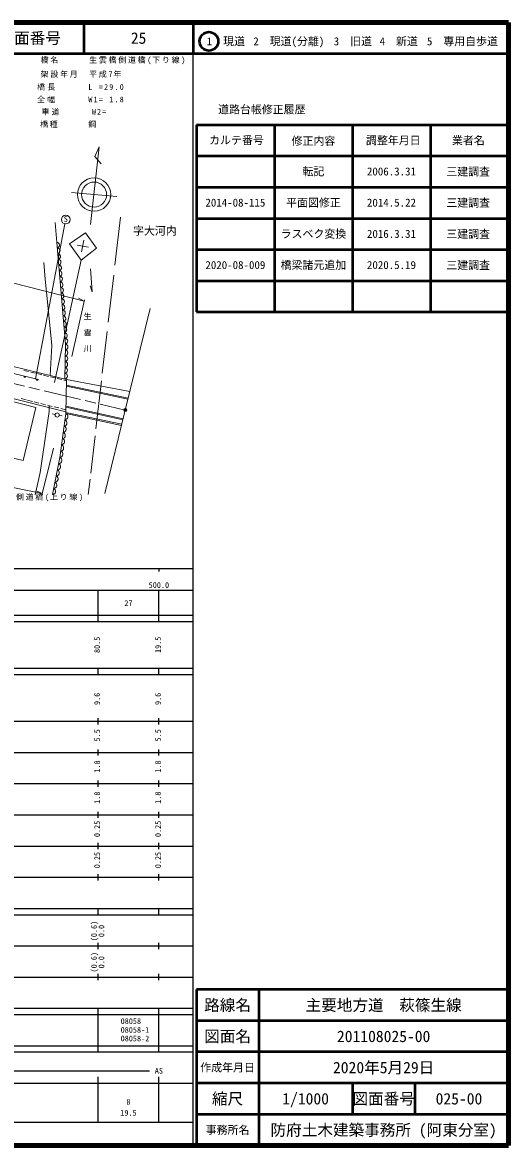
# Model space of a CAD drawing. Units: millimetres, scale not verified. Extents: x 40000 to 680000, y 20000 to 380000.
# Drawn here: x 524303 to 680000, y 20000 to 380000 of the extents above; entities that cross this region are included whole.
import ezdxf
from ezdxf.enums import TextEntityAlignment as Align

# ---------------------------------------------------------------- set-up
doc = ezdxf.new("R2010")
doc.units = ezdxf.units.MM
doc.header["$LTSCALE"] = 1000
doc.header["$PDMODE"] = 32
doc.header["$PDSIZE"] = 500
doc.linetypes.add('CHAIN', pattern=[18.5, 12, -1.5, 3.5, -1.5])
for name, color, linetype, lineweight in [('M-BGD', 7, 'Continuous', 13), ('M-BMK', 2, 'CHAIN', 13), ('M-BMK-SRVR', 3, 'Continuous', 13), ('M-STR-HTXT', 7, 'Continuous', 13), ('M-STR-STR1', 1, 'Continuous', 13), ('M-STR-STRC', 7, 'Continuous', 13), ('M-TTL', 2, 'Continuous', 140), ('M-TTL-BAND', 7, 'Continuous', 25), ('M-TTL-FRAM', 2, 'Continuous', 50), ('M-TTL-LINE', 7, 'Continuous', 50)]:
    doc.layers.add(name, color=color, linetype=linetype, lineweight=lineweight)
doc.layers.add('M-OTRS', color=6, linetype='Continuous')
doc.layers.add('M-TTL-TXT', color=7, linetype='Continuous')
doc.styles.add('@ＭＳ ゴシック', font='')
doc.styles.add('ＭＳ ゴシック', font='')
doc.styles.get('@ＭＳ ゴシック').set_extended_font_data('@MS Gothic')
doc.styles.get('ＭＳ ゴシック').set_extended_font_data('MS Gothic')

msp = doc.modelspace()

# ---------------------------------------------------------------- linework, layer by layer
at = {"layer": 'M-BGD'}
for p, q in [((546128, 315247), (548878, 340165)), ((548878, 340165), (547469, 337021)), ((547469, 337021), (549487, 334733)), ((539971, 325526), (554518, 324174)), ((553889, 302175), (555672, 317583)), ((537905, 315429), (528427, 265775)), ((535296, 309516), (534769, 315930)), ((531165, 303006), (531585, 297741)), ((546101, 301032), (546574, 293619)), ((551772, 283879), (553515, 298944)), ((531585, 297741), (532341, 290423)), ((546574, 293619), (545948, 295583)), ((532341, 290423), (533758, 276404)), ((549881, 267546), (551432, 280945)), ((538447, 265562), (480558, 279619)), ((533758, 276404), (533185, 266840)), ((538186, 255196), (479277, 269857)), ((513419, 269348), (529426, 265537)), ((524692, 268483), (526265, 268104)), ((526960, 267937), (528442, 267580)), ((529085, 267425), (530496, 267086)), ((531053, 266952), (532686, 266559)), ((533293, 266413), (533413, 266384)), ((533413, 266384), (534711, 266071)), ((535405, 265905), (536955, 265532)), ((537538, 265391), (538437, 265175)), ((547822, 249755), (549605, 265162)), ((528586, 256558), (516177, 259778)), ((523867, 259431), (525433, 259040)), ((528586, 256558), (524519, 239542)), ((525956, 258909), (527520, 258518)), ((528026, 258391), (529563, 258007)), ((530206, 257846), (531675, 257479)), ((532342, 257312), (533797, 256949)), ((532841, 255321), (532875, 257179)), ((534473, 256779), (535925, 256417)), ((536572, 256255), (538203, 255847)), ((529967, 235768), (532841, 255321)), ((533863, 254515), (534761, 254346)), ((536101, 254091), (537014, 253919)), ((546180, 235568), (547561, 247498)), ((524519, 239542), (512122, 242504)), ((528358, 228555), (529967, 235768)), ((545387, 228716), (545954, 233610))]:
    msp.add_line(p, q, dxfattribs=at)
for points in [[(537855, 265706), (538080, 276930), (535296, 309516)], [(533901, 228641), (536302, 240599), (538172, 254627)]]:
    msp.add_lwpolyline(points, dxfattribs=at)
for centre, radius in [((547248, 324845), 5351), ((547248, 324845), 4000), ((538150, 316804), 1398), ((535425, 254183), 683)]:
    msp.add_circle(centre, radius, dxfattribs=at)
for centre, radius, start, end in [((535258, 308601), 916, 282.14883, 87.61644), ((535413, 306791), 916, 282.14883, 87.61644), ((535567, 304981), 916, 282.14883, 87.61644), ((535722, 303170), 916, 282.14883, 87.61644), ((535877, 301360), 916, 282.14883, 87.61644), ((536031, 299549), 916, 282.14883, 87.61644), ((536186, 297739), 916, 282.14883, 87.61644), ((536341, 295929), 916, 282.14883, 87.61644), ((536495, 294118), 916, 282.14883, 87.61644), ((536650, 292308), 916, 282.14883, 87.61644), ((536805, 290498), 916, 282.14883, 87.61644), ((536959, 288687), 916, 282.14883, 87.61644), ((537114, 286877), 916, 282.14883, 87.61644), ((537268, 285067), 916, 282.14883, 87.61644), ((537423, 283256), 916, 282.14883, 87.61644), ((537578, 281446), 916, 282.14883, 87.61644), ((537732, 279635), 916, 282.14883, 87.61644), ((537887, 277825), 916, 282.14883, 87.61644), ((537877, 274127), 947, 277.78245, 79.92175), ((537914, 275997), 947, 277.78245, 79.92175), ((537802, 270385), 947, 277.78245, 79.92175), ((537839, 272256), 947, 277.78245, 79.92175), ((525093, 266569), 300, 166.60703, 346.60703), ((537727, 266644), 947, 277.78245, 79.92175), ((537764, 268515), 947, 277.78245, 79.92175), ((528984, 265642), 300, 166.60703, 346.60703), ((537535, 251653), 1039, 275.69255, 69.12434), ((537802, 253657), 1039, 275.69255, 69.12434), ((537000, 247645), 1039, 275.69255, 69.12434), ((537267, 249649), 1039, 275.69255, 69.12434), ((536733, 245641), 1039, 275.69255, 69.12434), ((536199, 241633), 1039, 275.69255, 69.12434), ((536466, 243637), 1039, 275.69255, 69.12434), ((535461, 237658), 1046, 272.23685, 65.05718), ((535861, 239651), 1046, 272.23685, 65.05718), ((534661, 233672), 1046, 272.23685, 65.05718), ((535061, 235665), 1046, 272.23685, 65.05718), ((533860, 229686), 1046, 272.23685, 65.05718), ((534260, 231679), 1046, 272.23685, 65.05718)]:
    msp.add_arc(centre, radius, start, end, dxfattribs=at)
at = {"layer": 'M-BMK'}
msp.add_line((459237, 279003), (557222, 255759), dxfattribs=at)
at = {"layer": 'M-BMK-SRVR'}
for p, q in [((557222, 255759), (565214, 288360)), ((550657, 228976), (557222, 255759))]:
    msp.add_line(p, q, dxfattribs=at)
msp.add_circle((557222, 255759), 500, dxfattribs=at)
msp.add_point((557222, 255759), dxfattribs=at)
at = {"layer": 'M-OTRS'}
msp.add_point((557222, 255759), dxfattribs=at)
at = {"layer": 'M-STR-HTXT'}
for p, q in [((407577, 325850), (544060, 290627)), ((544060, 290627), (542248, 291611)), ((540078, 272975), (544166, 291099)), ((440599, 247130), (530638, 229014)), ((534247, 243567), (530503, 228471)), ((530638, 229014), (528776, 229899))]:
    msp.add_line(p, q, dxfattribs=at)
at = {"layer": 'M-STR-STR1'}
for p, q in [((538447, 265562), (538172, 254627)), ((558071, 259221), (538394, 263440)), ((558146, 259528), (538402, 263760)), ((558681, 261710), (538447, 265562)), ((538223, 256650), (556454, 252626)), ((538232, 257002), (556537, 252962)), ((538172, 254627), (556021, 250858)), ((538181, 255010), (556111, 251224))]:
    msp.add_line(p, q, dxfattribs=at)
at = {"layer": 'M-STR-STRC'}
for p, q in [((539414, 309013), (544468, 312593)), ((543974, 310169), (543261, 306436)), ((544468, 312593), (548058, 307612)), ((543106, 303856), (539414, 309013)), ((541858, 308664), (545476, 307997)), ((548058, 307612), (543106, 303856)), ((534607, 264600), (543106, 303856))]:
    msp.add_line(p, q, dxfattribs=at)
at = {"layer": 'M-TTL'}
for p, q in [((680000, 380000), (40000, 380000)), ((680000, 20000), (680000, 380000)), ((40000, 20000), (680000, 20000))]:
    msp.add_line(p, q, dxfattribs=at)
at = {"layer": 'M-TTL-BAND'}
for p, q in [((579000, 20000), (579000, 370000)), ((40000, 205000), (579000, 205000)), ((568000, 205000), (568000, 204000)), ((68000, 198000), (579000, 198000)), ((548500, 188000), (548500, 198000)), ((568000, 188000), (568000, 198000)), ((40000, 190000), (579000, 190000)), ((40000, 188000), (579000, 188000)), ((40000, 173000), (579000, 173000)), ((548500, 171000), (548500, 173000)), ((568000, 171000), (568000, 173000)), ((40000, 171000), (579000, 171000)), ((40000, 156000), (579000, 156000)), ((548500, 155000), (548500, 157000)), ((568000, 155000), (568000, 157000)), ((46000, 146000), (579000, 146000)), ((548500, 145000), (548500, 147000)), ((568000, 145000), (568000, 147000)), ((548500, 135000), (548500, 137000)), ((568000, 135000), (568000, 137000)), ((52000, 136000), (579000, 136000)), ((46000, 126000), (579000, 126000)), ((548500, 125000), (548500, 127000)), ((568000, 125000), (568000, 127000)), ((52000, 116000), (579000, 116000)), ((548500, 115000), (548500, 117000)), ((568000, 115000), (568000, 117000)), ((46000, 106000), (579000, 106000)), ((548500, 105000), (548500, 107000)), ((568000, 105000), (568000, 107000)), ((40000, 96000), (579000, 96000)), ((40000, 94000), (579000, 94000)), ((548500, 94000), (548500, 96000)), ((568000, 94000), (568000, 96000)), ((49000, 84000), (579000, 84000)), ((548500, 83000), (548500, 85000)), ((568000, 83000), (568000, 85000)), ((40000, 74000), (579000, 74000)), ((548500, 73000), (548500, 75000)), ((568000, 73000), (568000, 75000)), ((40000, 64000), (579000, 64000)), ((40000, 62000), (579000, 62000)), ((548500, 62000), (548500, 64000)), ((548500, 52000), (548500, 62000)), ((568000, 62000), (568000, 64000)), ((568000, 52000), (568000, 62000)), ((40000, 52000), (579000, 52000)), ((548500, 50000), (548500, 52000)), ((568000, 50000), (568000, 52000)), ((40000, 50000), (579000, 50000)), ((71000, 44000), (565000, 44000)), ((40000, 40000), (579000, 40000)), ((548500, 27500), (548500, 42000)), ((568000, 27500), (568000, 42000)), ((68000, 27500), (579000, 27500))]:
    msp.add_line(p, q, dxfattribs=at)
at = {"layer": 'M-TTL-FRAM'}
for p, q in [((580000, 347197), (580000, 287197)), ((580000, 347197), (680000, 347197)), ((580000, 287197), (680000, 287197)), ((680000, 70000), (580000, 70000)), ((580000, 70000), (580000, 20000))]:
    msp.add_line(p, q, dxfattribs=at)
at = {"layer": 'M-TTL-LINE'}
for p, q in [((543997, 380000), (543997, 370000)), ((579000, 380000), (579000, 370000)), ((40000, 370000), (680000, 370000)), ((605000, 347197), (605000, 287197)), ((630000, 347197), (630000, 287197)), ((655000, 347197), (655000, 287197)), ((580000, 337197), (680000, 337197)), ((580000, 327197), (680000, 327197)), ((580000, 317197), (680000, 317197)), ((580000, 307197), (680000, 307197)), ((580000, 297197), (680000, 297197)), ((600000, 70000), (600000, 20000)), ((680000, 60000), (580000, 60000)), ((680000, 50000), (580000, 50000)), ((680000, 40000), (580000, 40000)), ((630000, 40000), (630000, 30000)), ((650000, 40000), (650000, 30000)), ((680000, 30000), (580000, 30000))]:
    msp.add_line(p, q, dxfattribs=at)
msp.add_circle((584031, 373958), 3000, dxfattribs=at)

# ---------------------------------------------------------------- texts
at = {"layer": 'M-BGD', "style": 'ＭＳ ゴシック'}
for s, height, p in [('S', 1833, (537525, 315554)), ('字大河内', 2566, (559703, 311153))]:
    msp.add_text(s, height=height, dxfattribs=at).set_placement(p, align=Align.BOTTOM_LEFT)
at = {"layer": 'M-BGD', "style": '@ＭＳ ゴシック'}
msp.add_text('生\u3000雲\u3000川', height=1833, rotation=270, dxfattribs=at).set_placement((543632, 287125), align=Align.BOTTOM_LEFT)
at = {"layer": 'M-STR-HTXT', "char_height": 1833, "style": 'ＭＳ ゴシック'}
for s, insert, attachment_point in [('\\T1.21;橋名\u3000\u3000\u3000生雲橋側道橋(下り線)', (530121, 366584), 7), ('\\T1.21;架設年月\u3000平成7年', (530121, 362289), 7), ('\\T1.28;橋長\u3000\u3000\u3000L\\~=29.0', (557121, 358191), 9), ('\\T1.28;全幅\u3000\u3000\u3000W1=\\~1.8', (557121, 354210), 9), ('\\T1.26;車道\u3000\u3000\u3000W2=\\~', (530371, 350230), 7), ('\\T1.2;橋種\u3000\u3000\u3000鋼', (548431, 346250), 9), ('\\T1.21;橋名\u3000\u3000\u3000生雲橋側道橋(上り線)', (497349, 226489), 7)]:
    msp.add_mtext(s, dxfattribs=dict(at, insert=insert, attachment_point=attachment_point))
at = {"layer": 'M-TTL-BAND', "style": 'ＭＳ ゴシック'}
for s, p in [('500.0', (568000, 198195)), ('27', (558250, 192405)), ('AS', (568000, 42500)), ('8', (558250, 32523)), ('19.5', (558250, 29033))]:
    msp.add_text(s, height=1833, dxfattribs=at).set_placement(p, align=Align.BOTTOM_CENTER)
for s, p in [('80.5', (549681, 180500)), ('19.5', (569181, 180500)), ('9.6', (549681, 163174)), ('9.6', (569181, 163174)), ('5.5', (549681, 151500)), ('5.5', (569181, 151500)), ('1.8', (549681, 141500)), ('1.8', (569181, 141500)), ('1.8', (549681, 131500)), ('1.8', (569181, 131500)), ('0.25', (549681, 121500)), ('0.25', (569181, 121500)), ('0.25', (549681, 111500)), ('0.25', (569181, 111500)), ('(0.6)', (548681, 88764)), ('0.0', (551051, 88764)), ('(0.6)', (548681, 78764)), ('0.0', (551051, 78764))]:
    msp.add_text(s, height=1833, rotation=90, dxfattribs=at).set_placement(p, align=Align.BOTTOM_CENTER)
for s, p in [('08058', (555750, 58405)), ('08058-1', (555750, 55600)), ('08058-2', (555750, 52855))]:
    msp.add_text(s, height=1833, dxfattribs=at).set_placement(p, align=Align.BOTTOM_LEFT)
at = {"layer": 'M-TTL-TXT', "style": 'ＭＳ ゴシック'}
for s, height, p in [('図面番号', 3666, (526622, 375000)), ('25', 3666, (561497, 375000)), ('1\u3000現道', 2566, (589448, 373958)), ('2\u3000現道(分離)', 2566, (609619, 373958)), ('3\u3000旧道', 2566, (630121, 373958)), ('4\u3000新道', 2566, (644824, 373958)), ('5\u3000専用自歩道', 2566, (665228, 373958)), ('道路台帳修正履歴', 2566, (600968, 352113)), ('カルテ番号', 2566, (592839, 342277)), ('修正内容', 2566, (617509, 342023)), ('調整年月日', 2566, (643089, 342197)), ('業者名', 2566, (667134, 342197)), ('転記', 2566, (617500, 332245)), ('2006.3.31', 2566, (642500, 332245)), ('三建調査', 2566, (667077, 332189)), ('2014-08-115', 2566, (592500, 322245)), ('平面図修正', 2566, (617500, 322245)), ('2014.5.22', 2566, (642500, 322245)), ('三建調査', 2566, (667077, 322189)), ('ラスベク変換', 2566, (617500, 312245)), ('2016.3.31', 2566, (642500, 312245)), ('三建調査', 2566, (667077, 312189)), ('2020-08-009', 2566, (592500, 302245)), ('橋梁諸元追加', 2566, (617500, 302245)), ('2020.5.19', 2566, (642500, 302245)), ('三建調査', 2566, (667077, 302189)), ('路線名', 3666, (590000, 65000)), ('路線名', 3666, (590000, 65000)), ('主要地方道\u3000萩篠生線', 3666, (640000, 65000)), ('図面名', 3666, (590000, 55000)), ('図面名', 3666, (590000, 55000)), ('201108025-00', 3666, (640000, 55000)), ('2020年5月29日', 3666, (640000, 45000)), ('作成年月日', 2566, (590000, 45000)), ('作成年月日', 2566, (590000, 45000)), ('縮尺', 3666, (590000, 35000)), ('縮尺', 3666, (590000, 35000)), ('1/1000', 3666, (615000, 35000)), ('図面番号', 3666, (640000, 35000)), ('図面番号', 3666, (640000, 35000)), ('025-00', 3666, (664125, 35000)), ('事務所名', 2566, (590000, 25000)), ('事務所名', 2566, (590000, 25000)), ('防府土木建築事務所 (阿東分室)', 3666, (640000, 25000))]:
    msp.add_text(s, height=height, dxfattribs=at).set_placement(p, align=Align.MIDDLE_CENTER)

doc.saveas('drawing.dxf')
